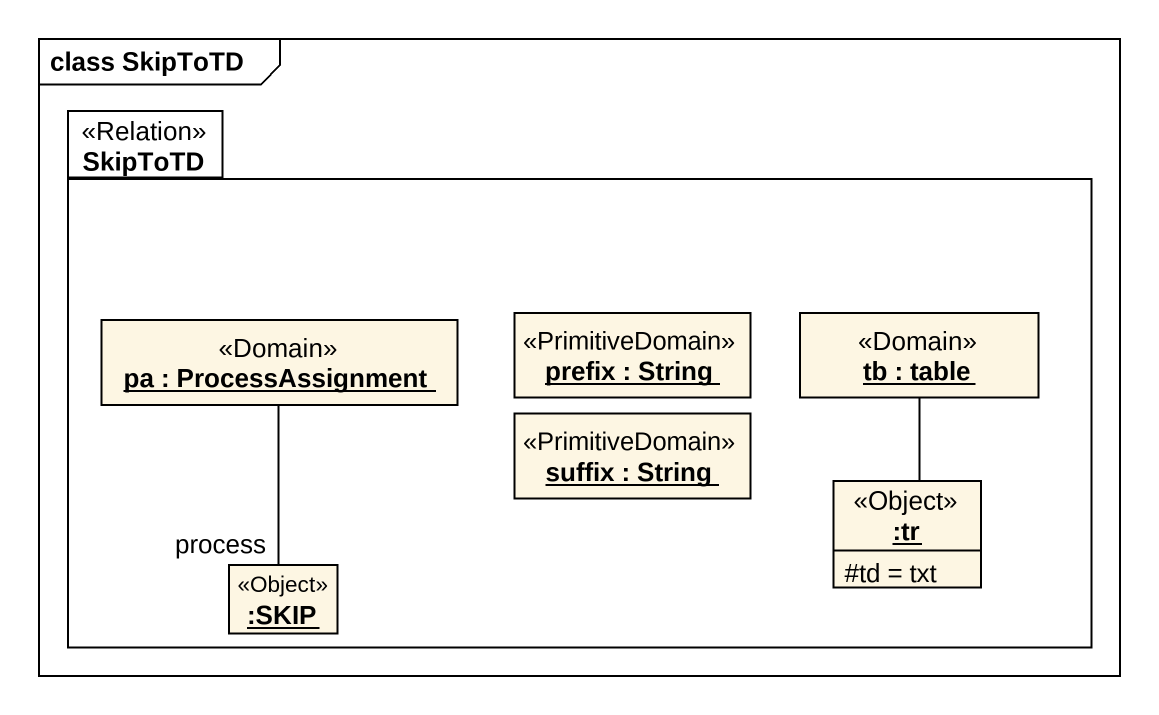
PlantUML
@startuml
mainframe class SkipToTD
hide circle
hide empty members
skinparam classAttributeIconSize 0
package SkipToTD <<Relation>> {
  object "pa : ProcessAssignment" as pa <<Domain>>
  object "prefix : String" as prefix <<PrimitiveDomain>>
  object "tb : table" as tb <<Domain>>
  object "suffix : String" as suffix <<PrimitiveDomain>>
  object ":tr" as tr <<Object>> {
    #td = txt
  }
  object ":SKIP" as SKIP <<Object>>
}
pa -- SKIP : process
tb -- tr
@enduml
